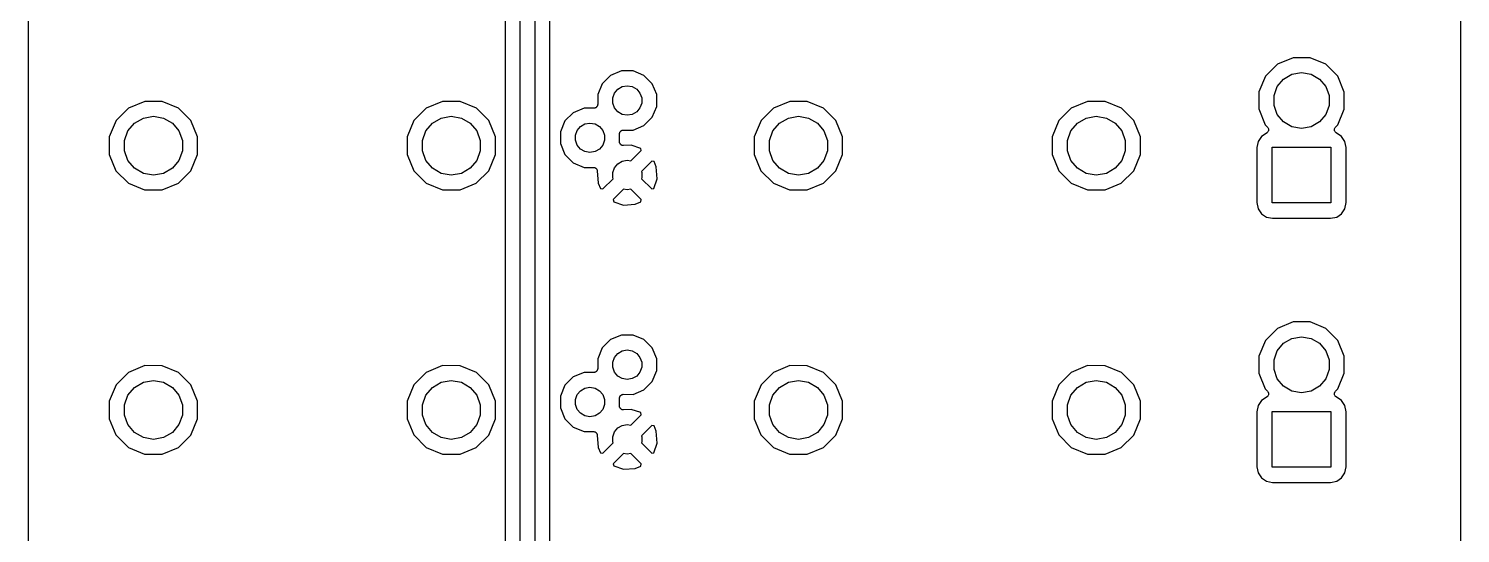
# Model space of a CAD drawing. Extents: x 150.6 to 199.4, y -149.4 to -50.6.
# Drawn here: x 150.58 to 199.42, y -116.2 to -99.01 of the extents above; entities that cross this region are included whole.
import ezdxf

# ---------------------------------------------------------------- set-up
doc = ezdxf.new("R2010")
doc.units = 0
doc.header["$MEASUREMENT"] = 0
doc.layers.add('BLACK', color=7, linetype='CONTINUOUS')

msp = doc.modelspace()

# ---------------------------------------------------------------- linework, layer by layer
at = {"layer": 'Black'}
for p, q in [((150.583, -146.296), (150.583, -53.7032)), ((199.417, -53.7043), (199.417, -146.297)), ((167.35, -126.6), (167.35, -89.2436)), ((167.85, -89.14), (167.85, -126.496)), ((168.358, -126.233), (168.358, -89.1525)), ((166.842, -96.4731), (166.842, -126.587)), ((193.711, -100.002), (193.175, -100.223)), ((194.291, -100.002), (193.711, -100.002)), ((194.827, -100.225), (194.291, -100.002)), ((170.8, -100.451), (170.43, -100.605)), ((171.201, -100.452), (170.8, -100.451)), ((171.572, -100.606), (171.201, -100.452)), ((193.175, -100.223), (192.765, -100.633)), ((193.387, -100.729), (193.674, -100.564)), ((193.674, -100.564), (194, -100.506)), ((194, -100.506), (194.326, -100.564)), ((194.326, -100.564), (194.613, -100.729)), ((195.237, -100.635), (194.827, -100.225)), ((170.146, -100.888), (169.992, -101.259)), ((170.43, -100.605), (170.146, -100.888)), ((170.565, -101.209), (170.677, -101.075)), ((170.677, -101.075), (170.828, -100.988)), ((170.828, -100.988), (171, -100.958)), ((171, -100.958), (171.172, -100.988)), ((171.172, -100.988), (171.323, -101.075)), ((171.323, -101.075), (171.435, -101.209)), ((171.855, -100.89), (171.572, -100.606)), ((172.009, -101.26), (171.855, -100.89)), ((192.765, -100.633), (192.542, -101.169)), ((193.061, -101.294), (193.174, -100.983)), ((193.174, -100.983), (193.387, -100.729)), ((194.613, -100.729), (194.826, -100.983)), ((194.826, -100.983), (194.939, -101.294)), ((195.458, -101.171), (195.237, -100.635)), ((154.541, -101.492), (153.987, -101.721)), ((155.141, -101.493), (154.541, -101.492)), ((155.695, -101.723), (155.141, -101.493)), ((164.701, -101.492), (164.147, -101.721)), ((165.301, -101.493), (164.701, -101.492)), ((165.855, -101.723), (165.301, -101.493)), ((169.992, -101.259), (169.992, -101.595)), ((170.505, -101.373), (170.565, -101.209)), ((170.505, -101.547), (170.505, -101.373)), ((170.565, -101.711), (170.505, -101.547)), ((171.435, -101.209), (171.495, -101.373)), ((171.495, -101.547), (171.435, -101.711)), ((171.495, -101.373), (171.495, -101.547)), ((172.008, -101.661), (172.009, -101.26)), ((176.541, -101.492), (175.987, -101.721)), ((177.141, -101.493), (176.541, -101.492)), ((177.695, -101.723), (177.141, -101.493)), ((186.701, -101.492), (186.147, -101.721)), ((187.301, -101.493), (186.701, -101.492)), ((187.855, -101.723), (187.301, -101.493)), ((192.542, -101.169), (192.542, -101.749)), ((193.061, -101.626), (193.061, -101.294)), ((194.939, -101.294), (194.939, -101.626)), ((195.458, -101.751), (195.458, -101.171)), ((153.987, -101.721), (153.563, -102.145)), ((154.195, -102.231), (154.497, -102.057)), ((154.497, -102.057), (154.84, -101.997)), ((154.84, -101.997), (155.183, -102.057)), ((155.183, -102.057), (155.485, -102.231)), ((156.119, -102.147), (155.695, -101.723)), ((164.147, -101.721), (163.723, -102.145)), ((164.355, -102.231), (164.657, -102.057)), ((164.657, -102.057), (165, -101.997)), ((165, -101.997), (165.343, -102.057)), ((165.343, -102.057), (165.645, -102.231)), ((166.279, -102.147), (165.855, -101.723)), ((169.16, -101.875), (168.876, -102.158)), ((169.53, -101.721), (169.16, -101.875)), ((169.864, -101.722), (169.53, -101.721)), ((169.875, -101.72), (169.864, -101.722)), ((169.886, -101.72), (169.875, -101.72)), ((169.897, -101.716), (169.886, -101.72)), ((169.908, -101.714), (169.897, -101.716)), ((169.917, -101.709), (169.908, -101.714)), ((169.928, -101.705), (169.917, -101.709)), ((169.936, -101.698), (169.928, -101.705)), ((169.946, -101.692), (169.936, -101.698)), ((169.953, -101.684), (169.946, -101.692)), ((169.962, -101.676), (169.953, -101.684)), ((169.967, -101.667), (169.962, -101.676)), ((169.974, -101.658), (169.967, -101.667)), ((169.978, -101.648), (169.974, -101.658)), ((169.984, -101.638), (169.978, -101.648)), ((169.986, -101.627), (169.984, -101.638)), ((169.99, -101.617), (169.986, -101.627)), ((169.992, -101.595), (169.99, -101.606)), ((169.99, -101.606), (169.99, -101.617)), ((170.677, -101.845), (170.565, -101.711)), ((170.828, -101.932), (170.677, -101.845)), ((171, -101.962), (170.828, -101.932)), ((171.172, -101.932), (171, -101.962)), ((171.323, -101.845), (171.172, -101.932)), ((171.435, -101.711), (171.323, -101.845)), ((171.57, -102.315), (171.854, -102.032)), ((171.854, -102.032), (172.008, -101.661)), ((175.987, -101.721), (175.563, -102.145)), ((176.195, -102.231), (176.497, -102.057)), ((176.497, -102.057), (176.84, -101.997)), ((176.84, -101.997), (177.183, -102.057)), ((177.183, -102.057), (177.485, -102.231)), ((178.119, -102.147), (177.695, -101.723)), ((186.147, -101.721), (185.723, -102.145)), ((186.355, -102.231), (186.657, -102.057)), ((186.657, -102.057), (187, -101.997)), ((187, -101.997), (187.343, -102.057)), ((187.343, -102.057), (187.645, -102.231)), ((188.279, -102.147), (187.855, -101.723)), ((192.542, -101.749), (192.763, -102.285)), ((193.174, -101.937), (193.061, -101.626)), ((193.387, -102.191), (193.174, -101.937)), ((194.826, -101.937), (194.613, -102.191)), ((194.939, -101.626), (194.826, -101.937)), ((195.235, -102.287), (195.458, -101.751)), ((153.563, -102.145), (153.333, -102.699)), ((153.852, -102.826), (153.971, -102.498)), ((153.971, -102.498), (154.195, -102.231)), ((155.485, -102.231), (155.709, -102.498)), ((155.709, -102.498), (155.828, -102.826)), ((156.348, -102.701), (156.119, -102.147)), ((163.723, -102.145), (163.493, -102.699)), ((164.012, -102.826), (164.131, -102.498)), ((164.131, -102.498), (164.355, -102.231)), ((165.645, -102.231), (165.869, -102.498)), ((165.869, -102.498), (165.988, -102.826)), ((166.508, -102.701), (166.279, -102.147)), ((168.722, -102.529), (168.721, -102.93)), ((168.876, -102.158), (168.722, -102.529)), ((169.235, -102.643), (169.295, -102.479)), ((169.295, -102.479), (169.407, -102.345)), ((169.407, -102.345), (169.558, -102.258)), ((169.558, -102.258), (169.73, -102.228)), ((169.73, -102.228), (169.902, -102.258)), ((169.902, -102.258), (170.053, -102.345)), ((170.053, -102.345), (170.165, -102.479)), ((170.165, -102.479), (170.225, -102.643)), ((170.746, -102.552), (170.752, -102.542)), ((170.752, -102.542), (170.756, -102.532)), ((170.756, -102.532), (170.763, -102.523)), ((170.763, -102.523), (170.768, -102.514)), ((170.768, -102.514), (170.777, -102.506)), ((170.777, -102.506), (170.784, -102.498)), ((170.784, -102.498), (170.794, -102.492)), ((170.794, -102.492), (170.802, -102.485)), ((170.802, -102.485), (170.813, -102.481)), ((170.813, -102.481), (170.822, -102.476)), ((170.822, -102.476), (170.833, -102.474)), ((170.833, -102.474), (170.844, -102.47)), ((170.844, -102.47), (170.855, -102.47)), ((170.855, -102.47), (170.866, -102.468)), ((170.866, -102.468), (171.2, -102.469)), ((171.2, -102.469), (171.57, -102.315)), ((175.563, -102.145), (175.333, -102.699)), ((175.852, -102.826), (175.971, -102.498)), ((175.971, -102.498), (176.195, -102.231)), ((177.485, -102.231), (177.709, -102.498)), ((177.709, -102.498), (177.828, -102.826)), ((178.348, -102.701), (178.119, -102.147)), ((185.723, -102.145), (185.493, -102.699)), ((186.012, -102.826), (186.131, -102.498)), ((186.131, -102.498), (186.355, -102.231)), ((187.645, -102.231), (187.869, -102.498)), ((187.869, -102.498), (187.988, -102.826)), ((188.508, -102.701), (188.279, -102.147)), ((192.763, -102.285), (192.841, -102.363)), ((192.839, -102.542), (192.824, -102.557)), ((192.854, -102.528), (192.839, -102.542)), ((192.841, -102.363), (192.842, -102.364)), ((192.842, -102.364), (192.843, -102.365)), ((192.843, -102.365), (192.855, -102.382)), ((192.855, -102.525), (192.854, -102.526)), ((192.854, -102.526), (192.854, -102.528)), ((192.855, -102.382), (192.866, -102.399)), ((192.864, -102.507), (192.855, -102.525)), ((192.873, -102.488), (192.864, -102.507)), ((192.866, -102.399), (192.867, -102.4)), ((192.867, -102.4), (192.867, -102.401)), ((192.867, -102.401), (192.872, -102.422)), ((192.872, -102.422), (192.878, -102.442)), ((192.874, -102.486), (192.873, -102.487)), ((192.873, -102.487), (192.873, -102.488)), ((192.876, -102.465), (192.874, -102.486)), ((192.878, -102.444), (192.876, -102.465)), ((192.878, -102.442), (192.878, -102.443)), ((192.878, -102.443), (192.878, -102.444)), ((193.674, -102.356), (193.387, -102.191)), ((194, -102.414), (193.674, -102.356)), ((194.326, -102.356), (194, -102.414)), ((194.613, -102.191), (194.326, -102.356)), ((195.122, -102.444), (195.123, -102.443)), ((195.125, -102.465), (195.122, -102.444)), ((195.123, -102.442), (195.128, -102.422)), ((195.123, -102.443), (195.123, -102.442)), ((195.126, -102.485), (195.125, -102.465)), ((195.127, -102.487), (195.126, -102.485)), ((195.127, -102.488), (195.127, -102.487)), ((195.136, -102.507), (195.127, -102.488)), ((195.128, -102.422), (195.133, -102.402)), ((195.133, -102.402), (195.134, -102.4)), ((195.134, -102.399), (195.146, -102.382)), ((195.134, -102.4), (195.134, -102.399)), ((195.145, -102.525), (195.136, -102.507)), ((195.146, -102.526), (195.145, -102.525)), ((195.146, -102.382), (195.157, -102.365)), ((195.147, -102.528), (195.146, -102.526)), ((195.162, -102.542), (195.147, -102.528)), ((195.157, -102.365), (195.158, -102.364)), ((195.158, -102.364), (195.159, -102.363)), ((195.159, -102.363), (195.235, -102.287)), ((195.176, -102.557), (195.162, -102.542)), ((153.333, -102.699), (153.332, -103.299)), ((153.852, -103.174), (153.852, -102.826)), ((155.828, -102.826), (155.828, -103.174)), ((156.347, -103.301), (156.348, -102.701)), ((163.493, -102.699), (163.492, -103.299)), ((164.012, -103.174), (164.012, -102.826)), ((165.988, -102.826), (165.988, -103.174)), ((166.507, -103.301), (166.508, -102.701)), ((168.721, -102.93), (168.875, -103.3)), ((169.235, -102.817), (169.235, -102.643)), ((169.295, -102.981), (169.235, -102.817)), ((169.407, -103.115), (169.295, -102.981)), ((170.165, -102.981), (170.053, -103.115)), ((170.225, -102.817), (170.165, -102.981)), ((170.225, -102.643), (170.225, -102.817)), ((170.738, -102.595), (170.74, -102.584)), ((170.738, -102.871), (170.738, -102.595)), ((170.741, -102.887), (170.738, -102.871)), ((170.74, -102.573), (170.744, -102.563)), ((170.74, -102.584), (170.74, -102.573)), ((170.742, -102.902), (170.741, -102.887)), ((170.745, -102.908), (170.742, -102.902)), ((170.744, -102.563), (170.746, -102.552)), ((170.746, -102.915), (170.745, -102.908)), ((170.754, -102.928), (170.746, -102.915)), ((170.76, -102.942), (170.754, -102.928)), ((170.765, -102.947), (170.76, -102.942)), ((170.768, -102.953), (170.765, -102.947)), ((170.78, -102.963), (170.768, -102.953)), ((170.791, -102.974), (170.78, -102.963)), ((170.797, -102.977), (170.791, -102.974)), ((170.802, -102.981), (170.797, -102.977)), ((170.816, -102.987), (170.802, -102.981)), ((170.83, -102.993), (170.816, -102.987)), ((170.837, -102.994), (170.83, -102.993)), ((170.843, -102.996), (170.837, -102.994)), ((170.859, -102.996), (170.843, -102.996)), ((170.874, -102.998), (170.859, -102.996)), ((171.129, -102.98), (170.874, -102.998)), ((171.461, -103.091), (171.129, -102.98)), ((175.333, -102.699), (175.332, -103.299)), ((175.852, -103.174), (175.852, -102.826)), ((177.828, -102.826), (177.828, -103.174)), ((178.347, -103.301), (178.348, -102.701)), ((185.493, -102.699), (185.492, -103.299)), ((186.012, -103.174), (186.012, -102.826)), ((187.988, -102.826), (187.988, -103.174)), ((188.507, -103.05), (188.508, -102.701)), ((192.521, -102.852), (192.48, -103.063)), ((192.634, -102.684), (192.521, -102.852)), ((192.822, -102.558), (192.634, -102.684)), ((192.823, -102.557), (192.822, -102.558)), ((192.824, -102.557), (192.823, -102.557)), ((195.177, -102.557), (195.176, -102.557)), ((195.178, -102.558), (195.177, -102.557)), ((195.366, -102.684), (195.178, -102.558)), ((195.479, -102.852), (195.366, -102.684)), ((195.52, -103.063), (195.479, -102.852)), ((153.332, -103.299), (153.561, -103.853)), ((153.971, -103.502), (153.852, -103.174)), ((154.195, -103.769), (153.971, -103.502)), ((155.709, -103.502), (155.485, -103.769)), ((155.828, -103.174), (155.709, -103.502)), ((156.117, -103.855), (156.347, -103.301)), ((163.492, -103.299), (163.721, -103.853)), ((164.131, -103.502), (164.012, -103.174)), ((164.355, -103.769), (164.131, -103.502)), ((165.869, -103.502), (165.645, -103.769)), ((165.988, -103.174), (165.869, -103.502)), ((166.277, -103.855), (166.507, -103.301)), ((168.875, -103.3), (169.158, -103.584)), ((169.558, -103.202), (169.407, -103.115)), ((169.73, -103.232), (169.558, -103.202)), ((169.902, -103.202), (169.73, -103.232)), ((170.053, -103.115), (169.902, -103.202)), ((170.677, -103.615), (170.828, -103.528)), ((170.828, -103.528), (171, -103.498)), ((171, -103.498), (171.122, -103.519)), ((171.122, -103.519), (171.407, -103.234)), ((171.407, -103.234), (171.474, -103.166)), ((171.407, -103.234), (171.407, -103.234)), ((171.474, -103.166), (171.461, -103.091)), ((171.834, -103.526), (171.482, -103.877)), ((171.915, -103.54), (171.834, -103.526)), ((175.332, -103.299), (175.561, -103.853)), ((175.971, -103.502), (175.852, -103.174)), ((176.195, -103.769), (175.971, -103.502)), ((177.709, -103.502), (177.485, -103.769)), ((177.828, -103.174), (177.709, -103.502)), ((178.117, -103.855), (178.347, -103.301)), ((185.492, -103.299), (185.721, -103.853)), ((186.131, -103.502), (186.012, -103.174)), ((186.355, -103.769), (186.131, -103.502)), ((187.869, -103.502), (187.645, -103.769)), ((187.988, -103.174), (187.869, -103.502)), ((188.277, -103.855), (188.507, -103.301)), ((188.507, -103.301), (188.507, -103.05)), ((192.48, -103.063), (192.48, -104.937)), ((193, -104.95), (193, -103.05)), ((193, -103.05), (195, -103.05)), ((195, -103.05), (195, -104.95)), ((195.52, -104.937), (195.52, -103.063)), ((153.561, -103.853), (153.985, -104.277)), ((154.497, -103.943), (154.195, -103.769)), ((154.84, -104.003), (154.497, -103.943)), ((155.183, -103.943), (154.84, -104.003)), ((155.485, -103.769), (155.183, -103.943)), ((155.693, -104.279), (156.117, -103.855)), ((163.721, -103.853), (164.145, -104.277)), ((164.657, -103.943), (164.355, -103.769)), ((165, -104.003), (164.657, -103.943)), ((165.343, -103.943), (165, -104.003)), ((165.645, -103.769), (165.343, -103.943)), ((165.853, -104.279), (166.277, -103.855)), ((169.158, -103.584), (169.529, -103.738)), ((169.529, -103.738), (169.852, -103.738)), ((169.852, -103.738), (169.859, -103.74)), ((169.859, -103.74), (169.865, -103.739)), ((169.865, -103.739), (169.88, -103.743)), ((169.88, -103.743), (169.896, -103.746)), ((169.896, -103.746), (169.902, -103.749)), ((169.902, -103.749), (169.908, -103.751)), ((169.908, -103.751), (169.92, -103.76)), ((169.92, -103.76), (169.934, -103.768)), ((169.934, -103.768), (169.938, -103.773)), ((169.938, -103.773), (169.944, -103.777)), ((169.944, -103.777), (169.952, -103.79)), ((169.952, -103.79), (169.962, -103.802)), ((169.962, -103.802), (169.965, -103.808)), ((169.965, -103.808), (169.968, -103.814)), ((169.968, -103.814), (169.972, -103.829)), ((169.972, -103.829), (169.977, -103.844)), ((169.977, -103.844), (169.977, -103.85)), ((169.977, -103.85), (169.979, -103.857)), ((169.979, -103.857), (170.009, -104.276)), ((170.505, -103.913), (170.565, -103.749)), ((170.505, -104.087), (170.505, -103.913)), ((170.565, -103.749), (170.677, -103.615)), ((171.482, -103.877), (171.495, -103.913)), ((171.495, -103.913), (171.495, -104.087)), ((171.991, -103.724), (171.915, -103.54)), ((172.02, -104.129), (171.991, -103.724)), ((175.561, -103.853), (175.985, -104.277)), ((176.497, -103.943), (176.195, -103.769)), ((176.84, -104.003), (176.497, -103.943)), ((177.183, -103.943), (176.84, -104.003)), ((177.485, -103.769), (177.183, -103.943)), ((177.693, -104.279), (178.117, -103.855)), ((185.721, -103.853), (186.145, -104.277)), ((186.657, -103.943), (186.355, -103.769)), ((187, -104.003), (186.657, -103.943)), ((187.343, -103.943), (187, -104.003)), ((187.645, -103.769), (187.343, -103.943)), ((187.853, -104.279), (188.277, -103.855)), ((153.985, -104.277), (154.539, -104.507)), ((155.139, -104.508), (155.693, -104.279)), ((164.145, -104.277), (164.699, -104.507)), ((165.299, -104.508), (165.853, -104.279)), ((170.009, -104.276), (170.085, -104.46)), ((170.085, -104.46), (170.166, -104.474)), ((170.166, -104.474), (170.518, -104.123)), ((170.518, -104.123), (170.505, -104.087)), ((170.878, -104.481), (170.526, -104.834)), ((171, -104.502), (170.878, -104.481)), ((171.122, -104.481), (171, -104.502)), ((171.474, -104.834), (171.122, -104.481)), ((171.495, -104.087), (171.482, -104.123)), ((171.482, -104.123), (171.834, -104.474)), ((171.834, -104.474), (171.909, -104.461)), ((171.909, -104.461), (172.02, -104.129)), ((175.985, -104.277), (176.539, -104.507)), ((177.139, -104.508), (177.693, -104.279)), ((186.145, -104.277), (186.699, -104.507)), ((187.299, -104.508), (187.853, -104.279)), ((154.539, -104.507), (155.139, -104.508)), ((164.699, -104.507), (165.299, -104.508)), ((170.526, -104.834), (170.539, -104.909)), ((170.539, -104.909), (170.871, -105.02)), ((170.871, -105.02), (171.276, -104.991)), ((171.276, -104.991), (171.46, -104.915)), ((171.46, -104.915), (171.474, -104.834)), ((176.539, -104.507), (177.139, -104.508)), ((186.699, -104.507), (187.299, -104.508)), ((192.48, -104.937), (192.521, -105.148)), ((195, -104.95), (193, -104.95)), ((195.479, -105.148), (195.52, -104.937)), ((192.521, -105.148), (192.634, -105.316)), ((192.634, -105.316), (192.802, -105.429)), ((192.802, -105.429), (193.013, -105.47)), ((193.013, -105.47), (194.987, -105.47)), ((194.987, -105.47), (195.198, -105.429)), ((195.198, -105.429), (195.366, -105.316)), ((195.366, -105.316), (195.479, -105.148)), ((193.175, -109.223), (192.765, -109.633)), ((193.711, -109.002), (193.175, -109.223)), ((194.291, -109.002), (193.711, -109.002)), ((194.827, -109.225), (194.291, -109.002)), ((195.237, -109.635), (194.827, -109.225)), ((170.43, -109.605), (170.146, -109.888)), ((170.8, -109.451), (170.43, -109.605)), ((171.201, -109.452), (170.8, -109.451)), ((171.572, -109.606), (171.201, -109.452)), ((171.855, -109.89), (171.572, -109.606)), ((192.765, -109.633), (192.542, -110.169)), ((193.174, -109.983), (193.387, -109.729)), ((193.387, -109.729), (193.674, -109.564)), ((193.674, -109.564), (194, -109.506)), ((194, -109.506), (194.326, -109.564)), ((194.326, -109.564), (194.613, -109.729)), ((194.613, -109.729), (194.826, -109.983)), ((195.458, -110.171), (195.237, -109.635)), ((170.146, -109.888), (169.992, -110.259)), ((169.992, -110.259), (169.992, -110.595)), ((170.505, -110.373), (170.565, -110.209)), ((170.565, -110.209), (170.677, -110.075)), ((170.677, -110.075), (170.828, -109.988)), ((170.828, -109.988), (171, -109.958)), ((171, -109.958), (171.172, -109.988)), ((171.172, -109.988), (171.323, -110.075)), ((171.323, -110.075), (171.435, -110.209)), ((171.435, -110.209), (171.495, -110.373)), ((172.009, -110.26), (171.855, -109.89)), ((172.008, -110.661), (172.009, -110.26)), ((192.542, -110.169), (192.542, -110.749)), ((193.061, -110.294), (193.174, -109.983)), ((193.061, -110.626), (193.061, -110.294)), ((194.826, -109.983), (194.939, -110.294)), ((194.939, -110.294), (194.939, -110.626)), ((195.458, -110.751), (195.458, -110.171)), ((153.987, -110.721), (153.563, -111.145)), ((154.541, -110.492), (153.987, -110.721)), ((155.141, -110.493), (154.541, -110.492)), ((155.695, -110.723), (155.141, -110.493)), ((156.119, -111.147), (155.695, -110.723)), ((164.147, -110.721), (163.723, -111.145)), ((164.701, -110.492), (164.147, -110.721)), ((165.301, -110.493), (164.701, -110.492)), ((165.855, -110.723), (165.301, -110.493)), ((166.279, -111.147), (165.855, -110.723)), ((169.53, -110.721), (169.16, -110.875)), ((169.864, -110.722), (169.53, -110.721)), ((169.875, -110.72), (169.864, -110.722)), ((169.886, -110.72), (169.875, -110.72)), ((169.897, -110.716), (169.886, -110.72)), ((169.908, -110.714), (169.897, -110.716)), ((169.917, -110.709), (169.908, -110.714)), ((169.928, -110.705), (169.917, -110.709)), ((169.936, -110.698), (169.928, -110.705)), ((169.946, -110.692), (169.936, -110.698)), ((169.953, -110.684), (169.946, -110.692)), ((169.962, -110.676), (169.953, -110.684)), ((169.967, -110.667), (169.962, -110.676)), ((169.974, -110.658), (169.967, -110.667)), ((169.978, -110.648), (169.974, -110.658)), ((169.984, -110.638), (169.978, -110.648)), ((169.986, -110.627), (169.984, -110.638)), ((169.99, -110.617), (169.986, -110.627)), ((169.992, -110.595), (169.99, -110.606)), ((169.99, -110.606), (169.99, -110.617)), ((170.505, -110.547), (170.505, -110.373)), ((170.565, -110.711), (170.505, -110.547)), ((170.677, -110.845), (170.565, -110.711)), ((170.828, -110.932), (170.677, -110.845)), ((171.323, -110.845), (171.172, -110.932)), ((171.435, -110.711), (171.323, -110.845)), ((171.495, -110.547), (171.435, -110.711)), ((171.495, -110.373), (171.495, -110.547)), ((171.854, -111.032), (172.008, -110.661)), ((175.987, -110.721), (175.563, -111.145)), ((176.541, -110.492), (175.987, -110.721)), ((177.141, -110.493), (176.541, -110.492)), ((177.695, -110.723), (177.141, -110.493)), ((178.119, -111.147), (177.695, -110.723)), ((186.147, -110.721), (185.723, -111.145)), ((186.701, -110.492), (186.147, -110.721)), ((187.301, -110.493), (186.701, -110.492)), ((187.855, -110.723), (187.301, -110.493)), ((188.279, -111.147), (187.855, -110.723)), ((192.542, -110.749), (192.763, -111.285)), ((193.174, -110.937), (193.061, -110.626)), ((194.939, -110.626), (194.826, -110.937)), ((195.235, -111.287), (195.458, -110.751)), ((153.563, -111.145), (153.333, -111.699)), ((153.971, -111.498), (154.195, -111.231)), ((154.195, -111.231), (154.497, -111.057)), ((154.497, -111.057), (154.84, -110.997)), ((154.84, -110.997), (155.183, -111.057)), ((155.183, -111.057), (155.485, -111.231)), ((155.485, -111.231), (155.709, -111.498)), ((156.348, -111.701), (156.119, -111.147)), ((163.723, -111.145), (163.493, -111.699)), ((164.131, -111.498), (164.355, -111.231)), ((164.355, -111.231), (164.657, -111.057)), ((164.657, -111.057), (165, -110.997)), ((165, -110.997), (165.343, -111.057)), ((165.343, -111.057), (165.645, -111.231)), ((165.645, -111.231), (165.869, -111.498)), ((166.508, -111.701), (166.279, -111.147)), ((168.876, -111.158), (168.722, -111.529)), ((169.16, -110.875), (168.876, -111.158)), ((169.407, -111.345), (169.558, -111.258)), ((169.558, -111.258), (169.73, -111.228)), ((169.73, -111.228), (169.902, -111.258)), ((169.902, -111.258), (170.053, -111.345)), ((171, -110.962), (170.828, -110.932)), ((171.172, -110.932), (171, -110.962)), ((171.2, -111.469), (171.57, -111.315)), ((171.57, -111.315), (171.854, -111.032)), ((175.563, -111.145), (175.333, -111.699)), ((175.971, -111.498), (176.195, -111.231)), ((176.195, -111.231), (176.497, -111.057)), ((176.497, -111.057), (176.84, -110.997)), ((176.84, -110.997), (177.183, -111.057)), ((177.183, -111.057), (177.485, -111.231)), ((177.485, -111.231), (177.709, -111.498)), ((178.348, -111.701), (178.119, -111.147)), ((185.723, -111.145), (185.493, -111.699)), ((186.131, -111.498), (186.355, -111.231)), ((186.355, -111.231), (186.657, -111.057)), ((186.657, -111.057), (187, -110.997)), ((187, -110.997), (187.343, -111.057)), ((187.343, -111.057), (187.645, -111.231)), ((187.645, -111.231), (187.869, -111.498)), ((188.508, -111.701), (188.279, -111.147)), ((192.763, -111.285), (192.841, -111.363)), ((193.387, -111.191), (193.174, -110.937)), ((193.674, -111.356), (193.387, -111.191)), ((194.613, -111.191), (194.326, -111.356)), ((194.826, -110.937), (194.613, -111.191)), ((195.159, -111.363), (195.235, -111.287)), ((153.333, -111.699), (153.332, -112.299)), ((153.852, -111.826), (153.971, -111.498)), ((153.852, -112.174), (153.852, -111.826)), ((155.709, -111.498), (155.828, -111.826)), ((155.828, -111.826), (155.828, -112.174)), ((156.347, -112.301), (156.348, -111.701)), ((163.493, -111.699), (163.492, -112.299)), ((164.012, -111.826), (164.131, -111.498)), ((164.012, -112.174), (164.012, -111.826)), ((165.869, -111.498), (165.988, -111.826)), ((165.988, -111.826), (165.988, -112.174)), ((166.507, -112.301), (166.508, -111.701)), ((168.722, -111.529), (168.721, -111.93)), ((169.235, -111.643), (169.295, -111.479)), ((169.235, -111.817), (169.235, -111.643)), ((169.295, -111.981), (169.235, -111.817)), ((169.295, -111.479), (169.407, -111.345)), ((170.053, -111.345), (170.165, -111.479)), ((170.165, -111.479), (170.225, -111.643)), ((170.225, -111.817), (170.165, -111.981)), ((170.225, -111.643), (170.225, -111.817)), ((170.738, -111.595), (170.74, -111.584)), ((170.738, -111.871), (170.738, -111.595)), ((170.74, -111.573), (170.744, -111.563)), ((170.74, -111.584), (170.74, -111.573)), ((170.744, -111.563), (170.746, -111.552)), ((170.746, -111.552), (170.752, -111.542)), ((170.752, -111.542), (170.756, -111.532)), ((170.756, -111.532), (170.763, -111.523)), ((170.763, -111.523), (170.768, -111.514)), ((170.768, -111.514), (170.777, -111.506)), ((170.777, -111.506), (170.784, -111.498)), ((170.784, -111.498), (170.794, -111.492)), ((170.794, -111.492), (170.802, -111.485)), ((170.802, -111.485), (170.813, -111.481)), ((170.813, -111.481), (170.822, -111.476)), ((170.822, -111.476), (170.833, -111.474)), ((170.833, -111.474), (170.844, -111.47)), ((170.844, -111.47), (170.855, -111.47)), ((170.855, -111.47), (170.866, -111.468)), ((170.866, -111.468), (171.2, -111.469)), ((175.333, -111.699), (175.332, -112.299)), ((175.852, -111.826), (175.971, -111.498)), ((175.852, -112.174), (175.852, -111.826)), ((177.709, -111.498), (177.828, -111.826)), ((177.828, -111.826), (177.828, -112.174)), ((178.347, -112.301), (178.348, -111.701)), ((185.493, -111.699), (185.492, -112.299)), ((186.012, -111.826), (186.131, -111.498)), ((186.012, -112.174), (186.012, -111.826)), ((187.869, -111.498), (187.988, -111.826)), ((187.988, -111.826), (187.988, -112.174)), ((188.507, -112.05), (188.508, -111.701)), ((192.634, -111.684), (192.521, -111.852)), ((192.822, -111.558), (192.634, -111.684)), ((192.823, -111.557), (192.822, -111.558)), ((192.824, -111.557), (192.823, -111.557)), ((192.839, -111.542), (192.824, -111.557)), ((192.854, -111.528), (192.839, -111.542)), ((192.841, -111.363), (192.842, -111.364)), ((192.842, -111.364), (192.843, -111.365)), ((192.843, -111.365), (192.855, -111.382)), ((192.855, -111.525), (192.854, -111.526)), ((192.854, -111.526), (192.854, -111.528)), ((192.855, -111.382), (192.866, -111.399)), ((192.864, -111.507), (192.855, -111.525)), ((192.873, -111.488), (192.864, -111.507)), ((192.866, -111.399), (192.867, -111.4)), ((192.867, -111.4), (192.867, -111.401)), ((192.867, -111.401), (192.872, -111.422)), ((192.872, -111.422), (192.878, -111.442)), ((192.874, -111.486), (192.873, -111.487)), ((192.873, -111.487), (192.873, -111.488)), ((192.876, -111.465), (192.874, -111.486)), ((192.878, -111.444), (192.876, -111.465)), ((192.878, -111.442), (192.878, -111.443)), ((192.878, -111.443), (192.878, -111.444)), ((194, -111.414), (193.674, -111.356)), ((194.326, -111.356), (194, -111.414)), ((195.122, -111.444), (195.123, -111.443)), ((195.125, -111.465), (195.122, -111.444)), ((195.123, -111.442), (195.128, -111.422)), ((195.123, -111.443), (195.123, -111.442)), ((195.126, -111.485), (195.125, -111.465)), ((195.127, -111.487), (195.126, -111.485)), ((195.127, -111.488), (195.127, -111.487)), ((195.136, -111.507), (195.127, -111.488)), ((195.128, -111.422), (195.133, -111.402)), ((195.133, -111.402), (195.134, -111.4)), ((195.134, -111.399), (195.146, -111.382)), ((195.134, -111.4), (195.134, -111.399)), ((195.145, -111.525), (195.136, -111.507)), ((195.146, -111.526), (195.145, -111.525)), ((195.146, -111.382), (195.157, -111.365)), ((195.147, -111.528), (195.146, -111.526)), ((195.162, -111.542), (195.147, -111.528)), ((195.157, -111.365), (195.158, -111.364)), ((195.158, -111.364), (195.159, -111.363)), ((195.176, -111.557), (195.162, -111.542)), ((195.177, -111.557), (195.176, -111.557)), ((195.178, -111.558), (195.177, -111.557)), ((195.366, -111.684), (195.178, -111.558)), ((195.479, -111.852), (195.366, -111.684)), ((153.332, -112.299), (153.561, -112.853)), ((153.971, -112.502), (153.852, -112.174)), ((155.828, -112.174), (155.709, -112.502)), ((156.117, -112.855), (156.347, -112.301)), ((163.492, -112.299), (163.721, -112.853)), ((164.131, -112.502), (164.012, -112.174)), ((165.988, -112.174), (165.869, -112.502)), ((166.277, -112.855), (166.507, -112.301)), ((168.721, -111.93), (168.875, -112.3)), ((168.875, -112.3), (169.158, -112.584)), ((169.407, -112.115), (169.295, -111.981)), ((169.558, -112.202), (169.407, -112.115)), ((169.73, -112.232), (169.558, -112.202)), ((169.902, -112.202), (169.73, -112.232)), ((170.053, -112.115), (169.902, -112.202)), ((170.165, -111.981), (170.053, -112.115)), ((170.741, -111.887), (170.738, -111.871)), ((170.742, -111.902), (170.741, -111.887)), ((170.745, -111.908), (170.742, -111.902)), ((170.746, -111.915), (170.745, -111.908)), ((170.754, -111.928), (170.746, -111.915)), ((170.76, -111.942), (170.754, -111.928)), ((170.765, -111.947), (170.76, -111.942)), ((170.768, -111.953), (170.765, -111.947)), ((170.78, -111.963), (170.768, -111.953)), ((170.791, -111.974), (170.78, -111.963)), ((170.797, -111.977), (170.791, -111.974)), ((170.802, -111.981), (170.797, -111.977)), ((170.816, -111.987), (170.802, -111.981)), ((170.83, -111.993), (170.816, -111.987)), ((170.837, -111.994), (170.83, -111.993)), ((170.843, -111.996), (170.837, -111.994)), ((170.859, -111.996), (170.843, -111.996)), ((170.874, -111.998), (170.859, -111.996)), ((171.129, -111.98), (170.874, -111.998)), ((171.122, -112.519), (171.407, -112.234)), ((171.461, -112.091), (171.129, -111.98)), ((171.407, -112.234), (171.474, -112.166)), ((171.407, -112.234), (171.407, -112.234)), ((171.474, -112.166), (171.461, -112.091)), ((175.332, -112.299), (175.561, -112.853)), ((175.971, -112.502), (175.852, -112.174)), ((177.828, -112.174), (177.709, -112.502)), ((178.117, -112.855), (178.347, -112.301)), ((185.492, -112.299), (185.721, -112.853)), ((186.131, -112.502), (186.012, -112.174)), ((187.988, -112.174), (187.869, -112.502)), ((188.277, -112.855), (188.507, -112.301)), ((188.507, -112.301), (188.507, -112.05)), ((192.521, -111.852), (192.48, -112.063)), ((192.48, -112.063), (192.48, -113.937)), ((193, -113.95), (193, -112.05)), ((193, -112.05), (195, -112.05)), ((195, -112.05), (195, -113.95)), ((195.52, -112.063), (195.479, -111.852)), ((195.52, -113.937), (195.52, -112.063)), ((154.195, -112.769), (153.971, -112.502)), ((154.497, -112.943), (154.195, -112.769)), ((155.485, -112.769), (155.183, -112.943)), ((155.709, -112.502), (155.485, -112.769)), ((164.355, -112.769), (164.131, -112.502)), ((164.657, -112.943), (164.355, -112.769)), ((165.645, -112.769), (165.343, -112.943)), ((165.869, -112.502), (165.645, -112.769)), ((169.158, -112.584), (169.529, -112.738)), ((169.529, -112.738), (169.852, -112.738)), ((169.852, -112.738), (169.859, -112.74)), ((169.859, -112.74), (169.865, -112.739)), ((169.865, -112.739), (169.88, -112.743)), ((169.88, -112.743), (169.896, -112.746)), ((169.896, -112.746), (169.902, -112.749)), ((169.902, -112.749), (169.908, -112.751)), ((169.908, -112.751), (169.92, -112.76)), ((169.92, -112.76), (169.934, -112.768)), ((169.934, -112.768), (169.938, -112.773)), ((169.938, -112.773), (169.944, -112.777)), ((169.944, -112.777), (169.952, -112.79)), ((169.952, -112.79), (169.962, -112.802)), ((169.962, -112.802), (169.965, -112.808)), ((170.505, -112.913), (170.565, -112.749)), ((170.565, -112.749), (170.677, -112.615)), ((170.677, -112.615), (170.828, -112.528)), ((170.828, -112.528), (171, -112.498)), ((171, -112.498), (171.122, -112.519)), ((171.834, -112.526), (171.482, -112.877)), ((171.915, -112.54), (171.834, -112.526)), ((171.991, -112.724), (171.915, -112.54)), ((172.02, -113.129), (171.991, -112.724)), ((176.195, -112.769), (175.971, -112.502)), ((176.497, -112.943), (176.195, -112.769)), ((177.485, -112.769), (177.183, -112.943)), ((177.709, -112.502), (177.485, -112.769)), ((186.355, -112.769), (186.131, -112.502)), ((186.657, -112.943), (186.355, -112.769)), ((187.645, -112.769), (187.343, -112.943)), ((187.869, -112.502), (187.645, -112.769)), ((153.561, -112.853), (153.985, -113.277)), ((153.985, -113.277), (154.539, -113.507)), ((154.84, -113.003), (154.497, -112.943)), ((155.183, -112.943), (154.84, -113.003)), ((155.139, -113.508), (155.693, -113.279)), ((155.693, -113.279), (156.117, -112.855)), ((163.721, -112.853), (164.145, -113.277)), ((164.145, -113.277), (164.699, -113.507)), ((165, -113.003), (164.657, -112.943)), ((165.343, -112.943), (165, -113.003)), ((165.299, -113.508), (165.853, -113.279)), ((165.853, -113.279), (166.277, -112.855)), ((169.965, -112.808), (169.968, -112.814)), ((169.968, -112.814), (169.972, -112.829)), ((169.972, -112.829), (169.977, -112.844)), ((169.977, -112.844), (169.977, -112.85)), ((169.977, -112.85), (169.979, -112.857)), ((169.979, -112.857), (170.009, -113.276)), ((170.009, -113.276), (170.085, -113.46)), ((170.166, -113.474), (170.518, -113.123)), ((170.505, -113.087), (170.505, -112.913)), ((170.518, -113.123), (170.505, -113.087)), ((171.482, -112.877), (171.495, -112.913)), ((171.495, -113.087), (171.482, -113.123)), ((171.482, -113.123), (171.834, -113.474)), ((171.495, -112.913), (171.495, -113.087)), ((171.909, -113.461), (172.02, -113.129)), ((175.561, -112.853), (175.985, -113.277)), ((175.985, -113.277), (176.539, -113.507)), ((176.84, -113.003), (176.497, -112.943)), ((177.183, -112.943), (176.84, -113.003)), ((177.139, -113.508), (177.693, -113.279)), ((177.693, -113.279), (178.117, -112.855)), ((185.721, -112.853), (186.145, -113.277)), ((186.145, -113.277), (186.699, -113.507)), ((187, -113.003), (186.657, -112.943)), ((187.343, -112.943), (187, -113.003)), ((187.299, -113.508), (187.853, -113.279)), ((187.853, -113.279), (188.277, -112.855)), ((154.539, -113.507), (155.139, -113.508)), ((164.699, -113.507), (165.299, -113.508)), ((170.085, -113.46), (170.166, -113.474)), ((170.878, -113.481), (170.526, -113.834)), ((171, -113.502), (170.878, -113.481)), ((171.122, -113.481), (171, -113.502)), ((171.474, -113.834), (171.122, -113.481)), ((171.834, -113.474), (171.909, -113.461)), ((176.539, -113.507), (177.139, -113.508)), ((186.699, -113.507), (187.299, -113.508)), ((170.526, -113.834), (170.539, -113.909)), ((170.539, -113.909), (170.871, -114.02)), ((170.871, -114.02), (171.276, -113.991)), ((171.276, -113.991), (171.46, -113.915)), ((171.46, -113.915), (171.474, -113.834)), ((192.48, -113.937), (192.521, -114.148)), ((192.521, -114.148), (192.634, -114.316)), ((195, -113.95), (193, -113.95)), ((195.366, -114.316), (195.479, -114.148)), ((195.479, -114.148), (195.52, -113.937)), ((192.634, -114.316), (192.802, -114.429)), ((192.802, -114.429), (193.013, -114.47)), ((193.013, -114.47), (194.987, -114.47)), ((194.987, -114.47), (195.198, -114.429)), ((195.198, -114.429), (195.366, -114.316))]:
    msp.add_line(p, q, dxfattribs=at)

doc.saveas('drawing.dxf')
